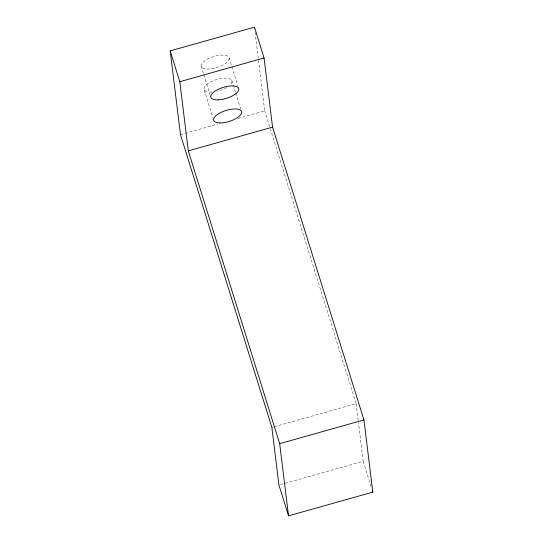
<?xml version="1.0" encoding="UTF-8"?>
<svg xmlns="http://www.w3.org/2000/svg" width="543" height="543" viewBox="0 0 543 543"><rect width="100%" height="100%" fill="white"/><g stroke="black" fill="none" stroke-linecap="round" stroke-linejoin="round"><path stroke-width="0.41" stroke-dasharray="2.71 2.04" d="M180.466 134.596L217.736 124.103M237.99 118.394L264.726 110.867L258.353 58.963M271.853 427.395L273.475 426.941M274.283 426.71L356.113 403.659L264.726 110.867M280.548 484.573L363.192 461.292L358.475 422.875M363.192 461.292L371.331 487.376M229.194 58.115A14.62 5.729 -17.3 0 1 208.743 69.042A14.62 5.729 -17.3 0 1 207.514 59.058A14.62 5.729 -17.3 0 1 229.194 58.115L237.827 85.774M231.752 80.344L235.458 92.195M235.703 92.989L240.637 108.79M201.107 66.029L203.571 73.929M203.822 74.717L209.985 94.475M204.209 89.907L212.842 117.566M356.113 403.659L358.373 422.04M255.067 32.173L258.251 58.121M211.838 92.079A14.62 5.729 -17.3 0 1 205.424 85.713A14.62 5.729 -17.3 0 1 224.49 78.151A14.62 5.729 -17.3 0 1 230.347 84.742M226.757 87.491A14.62 5.729 -17.3 0 1 217.146 91.285"/><path stroke-width="0.81" d="M170.19 50.886L254.45 27.15L264.068 57.972L272.559 127.13L363.946 419.929L372.81 492.114L288.55 515.85L278.932 485.028L271.853 427.395L180.466 134.596L170.19 50.886L179.808 81.708L188.299 150.866L279.686 443.665L288.55 515.85M179.808 81.708L264.068 57.972M188.299 150.866L272.559 127.13M279.686 443.665L363.946 419.929M372.315 490.533L372.81 492.114M254.45 27.15L254.653 28.827M219.861 122.935A14.62 5.729 -17.3 0 0 241.635 112.645A14.62 5.729 -17.3 0 0 221.306 112.258A14.62 5.729 -17.3 0 0 219.861 122.935M218.361 99.858A14.62 5.729 -17.3 0 0 238.811 88.937A14.62 5.729 -17.3 0 0 217.139 89.88A14.62 5.729 -17.3 0 0 218.361 99.858"/></g></svg>
